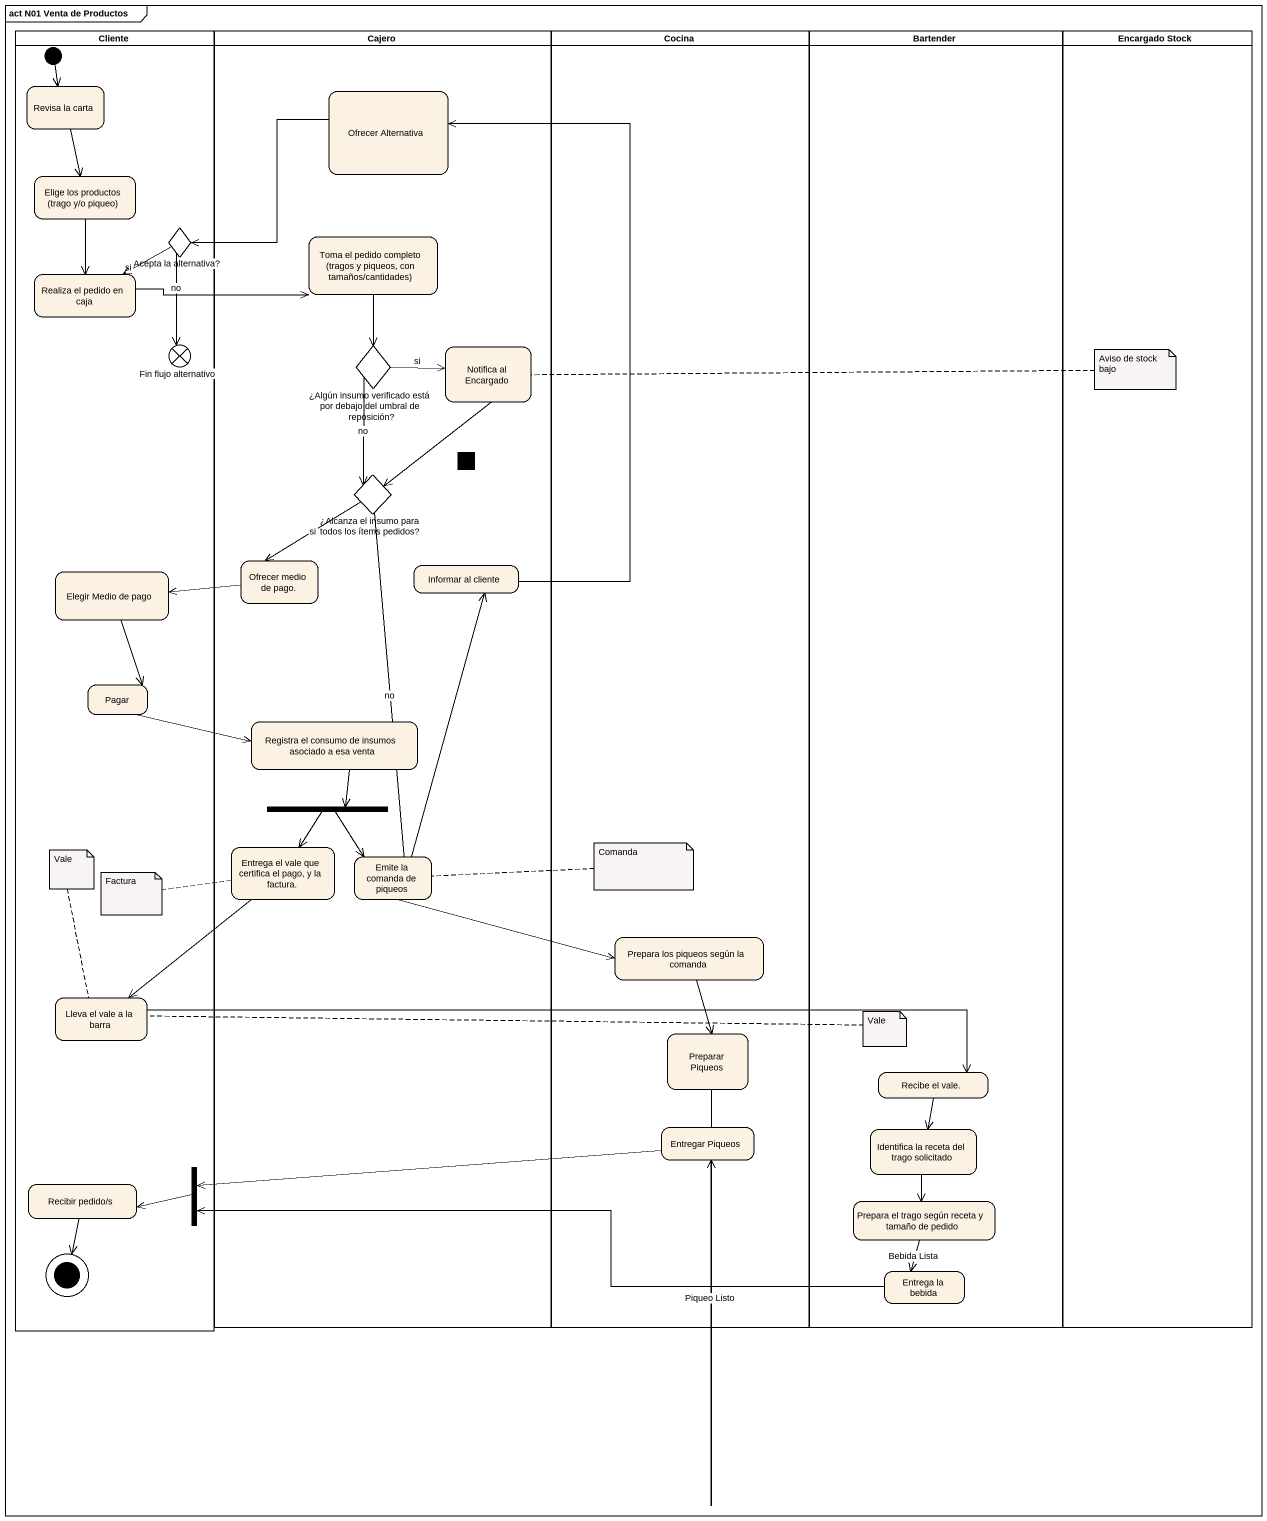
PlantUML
@startuml
mainframe act N01 Venta de Productos
hide empty description
state Cliente <<partition>> {
  state "Revisa la carta" as Revisa_la_carta
  state "Elige los productos (trago y/o piqueo)" as Elige_los_productos_trago_y
  state "Acepta la alternativa?" as Acepta_la_alternativa <<choice>>
  state "Realiza el pedido en caja" as Realiza_el_pedido_en_caja
  state "Fin flujo alternativo" as Fin_flujo_alternativo <<end>>
  state "Elegir Medio de pago" as Elegir_Medio_de_pago
  state Pagar
  state "Lleva el vale a la barra" as Lleva_el_vale_a_la_barra
  state fork3 <<join>>
  state "Recibir pedido/s" as Recibir_pedido_s
  [*] --> Revisa_la_carta
  Recibir_pedido_s --> [*]
}
state Cajero <<partition>> {
  state "Ofrecer Alternativa" as Ofrecer_Alternativa
  state "Toma el pedido completo (tragos y piqueos, con tamaños/cantidades)" as Toma_el_pedido_completo
  state "¿Algún insumo verificado está por debajo del umbral de reposición?" as Algún_insumo_verificado <<choice>>
  state "Notifica al Encargado" as Notifica_al_Encargado
  state "¿Alcanza el insumo para todos los ítems pedidos?" as Alcanza_el_insumo_para <<choice>>
  state fork1 <<fork>>
  state "Ofrecer medio de pago." as Ofrecer_medio_de_pago
  state "Informar al cliente" as Informar_al_cliente
  state "Registra el consumo de insumos asociado a esa venta" as Registra_el_consumo_de
  state fork2 <<fork>>
  state "Entrega el vale que certifica el pago, y la factura." as Entrega_el_vale_que
  state "Emite la comanda de piqueos" as Emite_la_comanda_de_piqueos
}
state Cocina <<partition>> {
  state "Prepara los piqueos según la comanda" as Prepara_los_piqueos_según
  state "Preparar Piqueos" as Preparar_Piqueos
  state "Entregar Piqueos" as Entregar_Piqueos
}
state Bartender <<partition>> {
  state "Recibe el vale." as Recibe_el_vale
  state "Identifica la receta del trago solicitado" as Identifica_la_receta_del
  state "Prepara el trago según receta y tamaño de pedido" as Prepara_el_trago_según
  state "Entrega la bebida" as Entrega_la_bebida
}
state "Encargado Stock" as Encargado_Stock <<partition>>
Revisa_la_carta --> Elige_los_productos_trago_y
Ofrecer_Alternativa -left-> Acepta_la_alternativa
Elige_los_productos_trago_y --> Realiza_el_pedido_en_caja
Acepta_la_alternativa -left-> Realiza_el_pedido_en_caja : si
Acepta_la_alternativa --> Fin_flujo_alternativo : no
Toma_el_pedido_completo --> Algún_insumo_verificado
Realiza_el_pedido_en_caja -right-> Toma_el_pedido_completo
Algún_insumo_verificado -right-> Notifica_al_Encargado : si
Algún_insumo_verificado --> Alcanza_el_insumo_para : no
Notifica_al_Encargado --> Alcanza_el_insumo_para
Alcanza_el_insumo_para --> Ofrecer_medio_de_pago : si
Alcanza_el_insumo_para --> Informar_al_cliente : no
Elegir_Medio_de_pago --> Pagar
Ofrecer_medio_de_pago -left-> Elegir_Medio_de_pago
Informar_al_cliente -up-> Ofrecer_Alternativa
Pagar -right-> Registra_el_consumo_de
Registra_el_consumo_de --> fork2
fork2 --> Entrega_el_vale_que
fork2 --> Emite_la_comanda_de_piqueos
Entrega_el_vale_que --> Lleva_el_vale_a_la_barra
Emite_la_comanda_de_piqueos -right-> Prepara_los_piqueos_según
Prepara_los_piqueos_según --> Preparar_Piqueos
Lleva_el_vale_a_la_barra -right-> Recibe_el_vale
Preparar_Piqueos --> Entregar_Piqueos : Piqueo Listo
Recibe_el_vale --> Identifica_la_receta_del
Entregar_Piqueos -left-> fork3
Identifica_la_receta_del --> Prepara_el_trago_según
fork3 -left-> Recibir_pedido_s
Prepara_el_trago_según --> Entrega_la_bebida : Bebida Lista
Entrega_la_bebida -left-> fork3
note right of Notifica_al_Encargado : Aviso de stock bajo
note top of Lleva_el_vale_a_la_barra : Vale
note right of Emite_la_comanda_de_piqueos : Comanda
note left of Entrega_el_vale_que : Factura
note right of Lleva_el_vale_a_la_barra : Vale
@enduml
